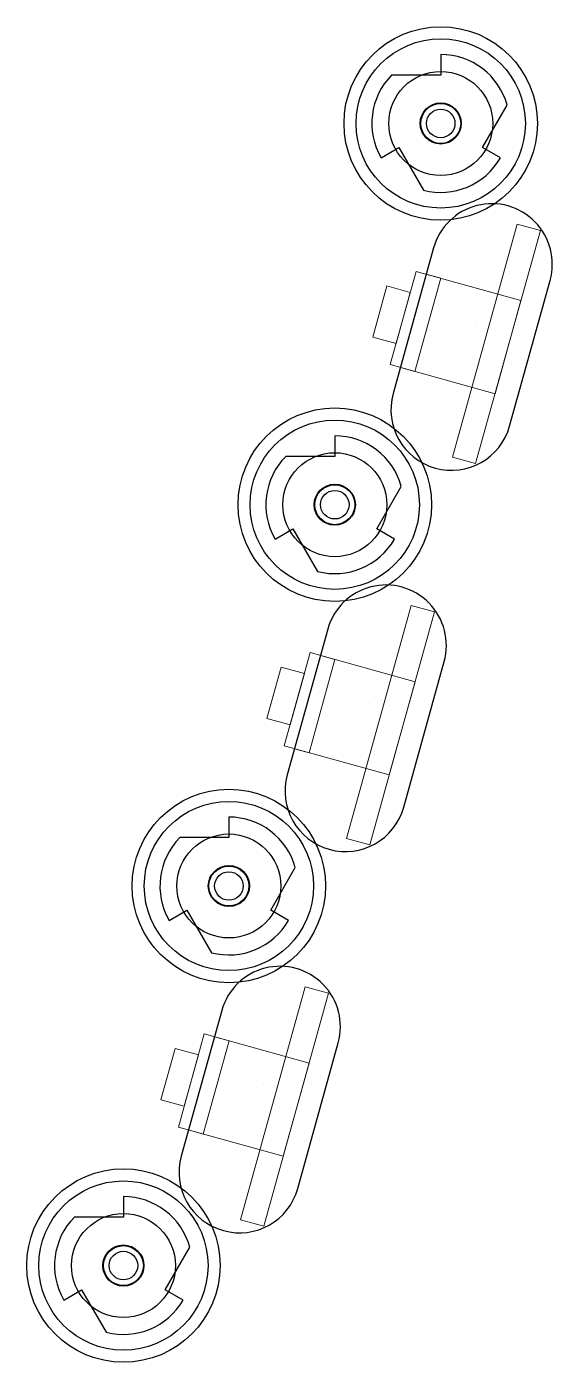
# Model space of a CAD drawing. Extents: x 0.87 to 3.05, y 19.76 to 25.28.
import ezdxf

# ---------------------------------------------------------------- set-up
doc = ezdxf.new("R2010")
doc.units = 0
doc.header["$LTSCALE"] = 5
doc.header["$MEASUREMENT"] = 0
for name, color, linetype in [('Z0_BOTCOMP', 4, 'Continuous'), ('Z0_CUT500', 4, 'Continuous'), ('Z0_RUBBER', 4, 'Continuous'), ('Z0_TOPCOMP', 6, 'Continuous')]:
    doc.layers.add(name, color=color, linetype=linetype)

msp = doc.modelspace()

# ---------------------------------------------------------------- linework, layer by layer
at = {"layer": 'Z0_BOTCOMP', "color": 4, "linetype": 'Continuous', "lineweight": 25}
for p, q in [((2.5847, 25.1664), (2.5847, 25.0814)), ((2.5847, 25.0814), (2.3817, 25.0814)), ((2.7579, 24.7814), (2.8595, 24.9572)), ((2.3379, 24.7389), (2.4115, 24.7814)), ((2.4115, 24.7814), (2.513, 24.6056)), ((2.8315, 24.7389), (2.7579, 24.7814)), ((2.1466, 23.5899), (2.1466, 23.5049)), ((2.1466, 23.5049), (1.9436, 23.5049)), ((2.3198, 23.2049), (2.4213, 23.3807)), ((1.8998, 23.1624), (1.9734, 23.2049)), ((1.9734, 23.2049), (2.0749, 23.0291)), ((2.3934, 23.1624), (2.3198, 23.2049)), ((1.7085, 22.0134), (1.7085, 21.9284)), ((1.7085, 21.9284), (1.5055, 21.9284)), ((1.8817, 21.6284), (1.9832, 21.8042)), ((1.4617, 21.5859), (1.5353, 21.6284)), ((1.5353, 21.6284), (1.6368, 21.4526)), ((1.9553, 21.5859), (1.8817, 21.6284)), ((1.2724, 20.444), (1.2724, 20.359)), ((1.2724, 20.359), (1.0693, 20.359)), ((1.4456, 20.059), (1.5471, 20.2348)), ((1.0256, 20.0165), (1.0992, 20.059)), ((1.0992, 20.059), (1.2007, 19.8832)), ((1.5192, 20.0165), (1.4456, 20.059))]:
    msp.add_line(p, q, dxfattribs=at)
for centre, radius in [((2.5847, 24.8814), 0.085), ((2.5847, 24.8814), 0.059), ((2.1466, 23.3049), 0.085), ((2.1466, 23.3049), 0.059), ((1.7085, 21.7284), 0.085), ((1.7085, 21.7284), 0.059), ((1.2724, 20.159), 0.085), ((1.2724, 20.159), 0.059)]:
    msp.add_circle(centre, radius, dxfattribs=at)
for centre, start, end in [((2.5847, 24.8814), 15.4321, 90), ((2.5847, 24.8814), 135.4321, -150), ((2.5847, 24.8814), -104.5679, -30), ((2.1466, 23.3049), 15.4321, 90), ((2.1466, 23.3049), 135.4321, -150), ((2.1466, 23.3049), -104.5679, -30), ((1.7085, 21.7284), 15.4321, 90), ((1.7085, 21.7284), 135.4321, -150), ((1.7085, 21.7284), -104.5679, -30), ((1.2724, 20.159), 15.4321, 90), ((1.2724, 20.159), 135.4321, -150), ((1.2724, 20.159), -104.5679, -30)]:
    msp.add_arc(centre, 0.285, start, end, dxfattribs=at)
at = {"layer": 'Z0_CUT500', "color": 5, "linetype": 'Continuous', "lineweight": 25}
for p, q in [((2.5553, 24.3665), (2.3879, 23.7643)), ((2.8697, 23.6304), (3.037, 24.2326)), ((2.1172, 22.79), (1.9498, 22.1878)), ((2.4316, 22.0539), (2.5989, 22.6561)), ((1.679, 21.2135), (1.5117, 20.6113)), ((1.9935, 20.4774), (2.1608, 21.0796))]:
    msp.add_line(p, q, dxfattribs=at)
for centre in [(2.5847, 24.8814), (2.1466, 23.3049), (1.7085, 21.7284), (1.2724, 20.159)]:
    msp.add_circle(centre, 0.0825, dxfattribs=at)
for centre, start, end in [((2.7961, 24.2996), -15.5294, 164.4706), ((2.6288, 23.6974), 164.4706, -15.5294), ((2.358, 22.723), -15.5294, 164.4706), ((2.1907, 22.1209), 164.4706, -15.5294), ((1.9199, 21.1465), -15.5294, 164.4706), ((1.7526, 20.5443), 164.4706, -15.5294)]:
    msp.add_arc(centre, 0.25, start, end, dxfattribs=at)
at = {"layer": 'Z0_RUBBER', "color": 2, "linetype": 'Continuous', "lineweight": 25}
for centre, radius in [((2.5847, 24.8814), 0.4), ((2.5847, 24.8814), 0.215), ((2.1466, 23.3049), 0.4), ((2.1466, 23.3049), 0.215), ((1.7085, 21.7284), 0.4), ((1.7085, 21.7284), 0.215), ((1.2724, 20.159), 0.4), ((1.2724, 20.159), 0.215)]:
    msp.add_circle(centre, radius, dxfattribs=at)
at = {"layer": 'Z0_TOPCOMP', "color": 6, "linetype": 'Continuous', "lineweight": 5}
for p, q in [((2.8631, 24.5404), (2.8631, 24.5404)), ((2.6328, 23.5016), (2.9005, 24.4651)), ((2.9005, 24.4651), (2.9969, 24.4383)), ((2.9969, 24.4383), (2.7291, 23.4748)), ((2.483, 24.2698), (2.3759, 23.8844)), ((2.5251, 24.258), (2.418, 23.8726)), ((2.9165, 24.1493), (2.483, 24.2698)), ((2.5853, 24.2413), (2.5251, 24.258)), ((2.3625, 24.2098), (2.3036, 23.9978)), ((2.4589, 24.183), (2.3625, 24.2098)), ((2.4783, 23.8559), (2.5853, 24.2413)), ((2.4, 23.9711), (2.4589, 24.183)), ((2.8095, 23.7639), (2.9165, 24.1493)), ((2.7292, 24.0586), (2.7292, 24.0586)), ((2.3036, 23.9978), (2.4, 23.9711)), ((2.3759, 23.8844), (2.8095, 23.7639)), ((2.418, 23.8726), (2.4783, 23.8559)), ((2.7291, 23.4748), (2.6328, 23.5016)), ((2.5619, 23.4564), (2.5619, 23.4564)), ((2.5619, 23.4564), (2.5619, 23.4564)), ((2.4249, 22.9639), (2.4249, 22.9639)), ((2.1947, 21.9251), (2.4624, 22.8886)), ((2.4624, 22.8886), (2.5588, 22.8618)), ((2.5588, 22.8618), (2.291, 21.8983)), ((2.0449, 22.6932), (1.9378, 22.3078)), ((2.087, 22.6815), (1.9799, 22.2961)), ((2.0401, 22.2794), (2.1472, 22.6648)), ((2.4784, 22.5728), (2.0449, 22.6932)), ((2.1472, 22.6648), (2.087, 22.6815)), ((1.9244, 22.6333), (1.8655, 22.4213)), ((2.0208, 22.6065), (1.9244, 22.6333)), ((1.9619, 22.3946), (2.0208, 22.6065)), ((2.3713, 22.1874), (2.4784, 22.5728)), ((2.2911, 22.4821), (2.2911, 22.4821)), ((1.8655, 22.4213), (1.9619, 22.3946)), ((1.9378, 22.3078), (2.3713, 22.1874)), ((1.9799, 22.2961), (2.0401, 22.2794)), ((2.291, 21.8983), (2.1947, 21.9251)), ((2.1237, 21.8799), (2.1237, 21.8799)), ((2.1237, 21.8799), (2.1237, 21.8799)), ((1.9868, 21.3874), (1.9868, 21.3874)), ((1.7566, 20.3486), (2.0243, 21.3121)), ((2.1206, 21.2853), (1.8529, 20.3218)), ((2.0243, 21.3121), (2.1206, 21.2853)), ((1.6067, 21.1167), (1.4997, 20.7313)), ((1.6489, 21.105), (1.5418, 20.7196)), ((2.0403, 20.9963), (1.6067, 21.1167)), ((1.7091, 21.0883), (1.6489, 21.105)), ((1.4863, 21.0568), (1.4274, 20.8448)), ((1.5827, 21.03), (1.4863, 21.0568)), ((1.602, 20.7029), (1.7091, 21.0883)), ((1.5238, 20.818), (1.5827, 21.03)), ((1.9332, 20.6109), (2.0403, 20.9963)), ((1.853, 20.9056), (1.853, 20.9056)), ((1.4274, 20.8448), (1.5238, 20.818)), ((1.4997, 20.7313), (1.9332, 20.6109)), ((1.5418, 20.7196), (1.602, 20.7029)), ((1.8529, 20.3218), (1.7566, 20.3486)), ((1.6856, 20.3034), (1.6856, 20.3034)), ((1.6856, 20.3034), (1.6856, 20.3034))]:
    msp.add_line(p, q, dxfattribs=at)
at = {"layer": 'Z0_TOPCOMP', "color": 6, "linetype": 'Continuous', "lineweight": 25}
for centre in [(2.5847, 24.8814), (2.1466, 23.3049), (1.7085, 21.7284), (1.2724, 20.159)]:
    msp.add_circle(centre, 0.35, dxfattribs=at)

doc.saveas('drawing.dxf')
